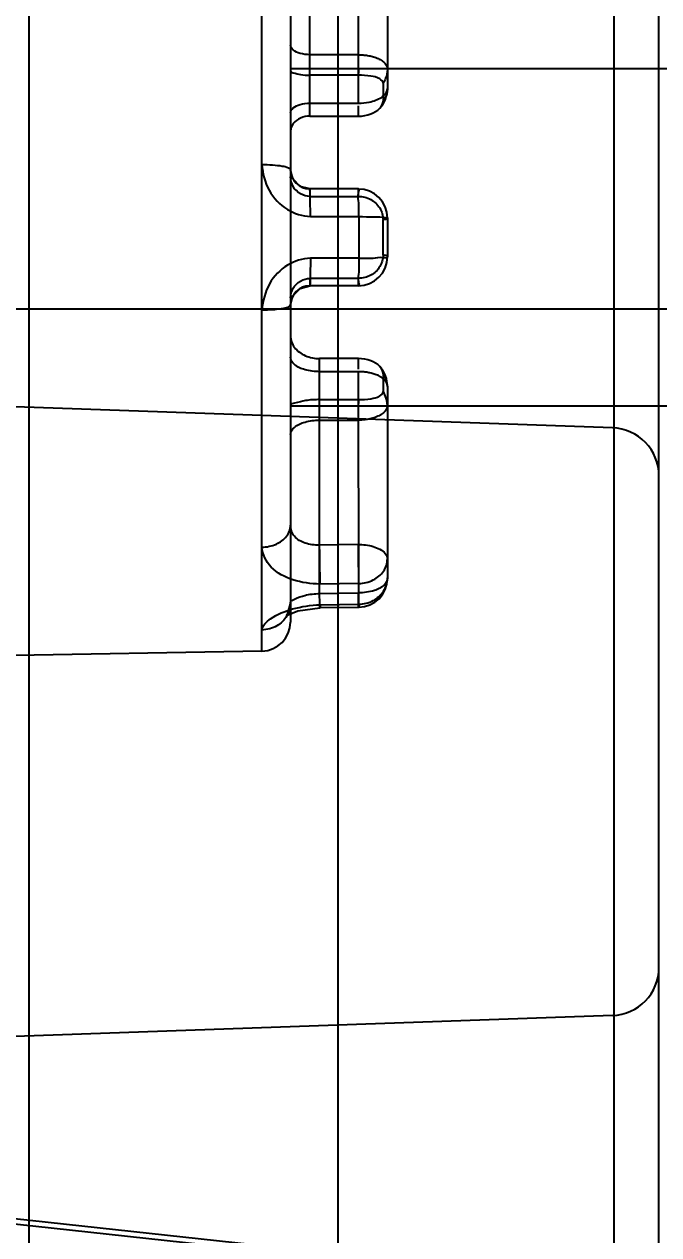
# Model space of a CAD drawing. Header units: millimetres. Extents: x 3054 to 4939, y -1170 to 130.
# Drawn here: x 4735.84 to 4742.42, y -170.2 to -157.63 of the extents above; entities that cross this region are included whole.
import ezdxf

# ---------------------------------------------------------------- set-up
doc = ezdxf.new("R2010")
doc.units = ezdxf.units.MM
doc.header["$LTSCALE"] = 16.335
doc.header["$PDMODE"] = 3
doc.header["$PDSIZE"] = 0.3125
doc.layers.get('0').update_dxf_attribs({"linetype": 'CONTINUOUS'})
doc.layers.get('Defpoints').update_dxf_attribs({"linetype": 'CONTINUOUS'})
doc.styles.get("Standard").update_dxf_attribs({"font": 'txt', "width": 0.8})
doc.dimstyles.get("Standard").update_dxf_attribs({"dimtxt": 0.15625, "dimasz": 0.1875, "dimexe": 0.125, "dimexo": 0.0625, "dimtad": 0, "dimtih": 1, "dimtoh": 1, "dimdsep": 46, "dimtxsty": 'Standard', "dimcen": 0.09, "dimadec": 0, "dimazin": 0, "dimtp": 0.01, "dimtm": 0.01, "dimtfac": 1, "dimtofl": 0, "dimtmove": 0, "dimatfit": 3, "dimfxl": 0, "dimtolj": 1, "dimarcsym": 0})

# ---------------------------------------------------------------- blocks, each defined once
blk = doc.blocks.new('*D158')
at = {"color": 4, "lineweight": -2}
for p, q in [((4723.177, -202.237), (4723.177, -27.593)), ((4731.177, -27.593), (4748.892, -27.593)), ((4793.176, -27.593), (4772.359, -27.593)), ((4801.176, -192.521), (4801.176, -27.593))]:
    blk.add_line(p, q, dxfattribs=at)
at = {"color": 4}
for points in [[(4731.177, -26.259), (4731.177, -28.926), (4723.177, -27.593)], [(4793.176, -26.259), (4793.176, -28.926), (4801.176, -27.593)]]:
    blk.add_solid(points, dxfattribs=at)
at = {"layer": 'Defpoints', "color": 0}
for p in [(4723.177, -27.593), (4801.176, -192.521), (4723.177, -202.237)]:
    blk.add_point(p, dxfattribs=at)
at = {"color": 6, "insert": (4760.626, -27.593), "char_height": 8, "attachment_point": 5}
blk.add_mtext('\\A1;78.00', dxfattribs=at)

msp = doc.modelspace()

# ---------------------------------------------------------------- linework, layer by layer
at = {"color": 6, "linetype": 'Continuous'}
for p, q in [((4741.957, -141.183), (4741.957, -258.911)), ((4742.421, -141.685), (4742.421, -258.408)), ((4739.093, -142.366), (4739.093, -257.727)), ((4735.889, -145.777), (4735.889, -254.317)), ((4738.306, -164.14), (4738.306, -155.554)), ((4738.602, -155.855), (4738.602, -163.838)), ((4739.306, -158.454), (4739.311, -156.041)), ((4738.803, -158.589), (4738.803, -156.151)), ((4739.607, -156.309), (4739.607, -158.303)), ((4739.306, -157.951), (4738.803, -157.951)), ((4801.176, -158.097), (4738.602, -158.097)), ((4738.803, -158.164), (4738.803, -158.123)), ((4739.306, -158.102), (4739.306, -158.143)), ((4739.306, -158.164), (4738.803, -158.164)), ((4739.562, -158.248), (4739.562, -158.432)), ((4738.803, -158.454), (4739.306, -158.454)), ((4739.306, -158.589), (4739.306, -158.48)), ((4738.803, -158.589), (4739.306, -158.589)), ((4738.803, -159.344), (4738.803, -159.421)), ((4739.306, -159.344), (4738.803, -159.344)), ((4739.306, -159.421), (4739.306, -159.346)), ((4738.803, -159.421), (4739.306, -159.421)), ((4738.808, -159.631), (4739.311, -159.631)), ((4739.311, -159.631), (4739.311, -160.063)), ((4739.607, -159.646), (4739.607, -160.048)), ((4739.562, -160.031), (4739.562, -159.663)), ((4739.311, -160.063), (4738.808, -160.063)), ((4738.803, -160.272), (4738.803, -160.349)), ((4739.306, -160.272), (4738.803, -160.272)), ((4739.306, -160.348), (4739.306, -160.272)), ((4739.306, -160.349), (4738.803, -160.349)), ((4801.176, -160.592), (4734.401, -160.592)), ((4738.904, -163.541), (4738.904, -161.104)), ((4739.306, -161.104), (4738.904, -161.104)), ((4739.306, -161.213), (4739.306, -161.104)), ((4741.941, -161.822), (4723.637, -161.183)), ((4739.306, -161.24), (4738.904, -161.24)), ((4739.311, -163.653), (4739.306, -161.24)), ((4739.562, -161.262), (4739.562, -161.446)), ((4739.607, -161.391), (4739.607, -163.384)), ((4738.904, -161.53), (4739.306, -161.53)), ((4739.306, -161.53), (4739.306, -161.571)), ((4801.176, -161.597), (4738.602, -161.597)), ((4738.904, -161.592), (4738.904, -161.55)), ((4738.904, -161.743), (4739.306, -161.743)), ((4739.306, -163.033), (4738.904, -163.039)), ((4738.904, -163.541), (4739.306, -163.535)), ((4739.311, -163.437), (4738.909, -163.443)), ((4738.909, -163.659), (4739.311, -163.653)), ((4739.31, -163.686), (4738.908, -163.692)), ((4738.306, -164.14), (4725.828, -164.358)), ((4741.941, -167.921), (4734.589, -168.178)), ((4741.844, -170.692), (4734.401, -169.886)), ((4741.956, -170.76), (4734.401, -169.942))]:
    msp.add_line(p, q, dxfattribs=at)
for points in [[(4738.803, -159.344), (4738.703, -159.318), (4738.627, -159.24), (4738.602, -159.144)], [(4738.602, -160.548), (4738.627, -160.453), (4738.703, -160.376), (4738.803, -160.349)], [(4738.602, -163.635), (4738.566, -163.758), (4738.56, -163.77), (4738.679, -163.723), (4738.908, -163.692)]]:
    msp.add_lwpolyline(points, dxfattribs=at)
for centre, radius, start, end in [((4739.305, -158.303), 0.302, 317.9783, 359.9671), ((4738.803, -159.143), 0.201, 180, 270), ((4739.306, -159.646), 0.301, 0.0001, 90), ((4739.306, -160.048), 0.301, 270, 0), ((4738.803, -160.55), 0.201, 90, 179.9994), ((4739.305, -161.391), 0.302, 359.3627, 42.0259), ((4741.924, -162.322), 0.5, 0, 88), ((4739.306, -163.384), 0.301, 270.8672, 359.9565), ((4738.301, -163.838), 0.301, 271.0003, 0), ((4741.924, -167.421), 0.5, 272, 0)]:
    msp.add_arc(centre, radius, start, end, dxfattribs=at)
for points, knots in [([(4738.803, -157.951), (4738.769, -157.951), (4738.708, -157.943), (4738.632, -157.913), (4738.602, -157.87), (4738.602, -157.851)], [0, 0, 0, 0, 0.421326, 0.76311, 1, 1, 1, 1]), ([(4739.306, -157.951), (4739.319, -157.951), (4739.347, -157.952), (4739.392, -157.957), (4739.44, -157.966), (4739.488, -157.98), (4739.532, -158), (4739.57, -158.026), (4739.599, -158.06), (4739.607, -158.088), (4739.607, -158.102)], [0, 0, 0, 0, 0.113549, 0.229402, 0.371113, 0.510504, 0.641438, 0.768175, 0.887761, 1, 1, 1, 1]), ([(4738.602, -158.118), (4738.602, -158.13), (4738.651, -158.144), (4738.708, -158.16), (4738.771, -158.164), (4738.803, -158.164)], [0, 0, 0, 0, 0.16272, 0.533673, 1, 1, 1, 1]), ([(4739.607, -158.102), (4739.607, -158.118), (4739.604, -158.15), (4739.589, -158.2), (4739.572, -158.231), (4739.562, -158.248)], [0, 0, 0, 0, 0.3105, 0.622812, 1, 1, 1, 1]), ([(4739.562, -158.248), (4739.562, -158.229), (4739.516, -158.186), (4739.425, -158.171), (4739.349, -158.164), (4739.306, -158.164)], [0, 0, 0, 0, 0.201756, 0.541185, 1, 1, 1, 1]), ([(4739.306, -158.454), (4739.343, -158.454), (4739.404, -158.448), (4739.485, -158.426), (4739.545, -158.398), (4739.592, -158.358), (4739.607, -158.321), (4739.607, -158.303)], [0, 0, 0, 0, 0.309849, 0.503115, 0.688192, 0.853785, 1, 1, 1, 1]), ([(4739.607, -158.303), (4739.607, -158.317), (4739.604, -158.346), (4739.589, -158.39), (4739.572, -158.418), (4739.562, -158.432)], [0, 0, 0, 0, 0.306239, 0.617236, 1, 1, 1, 1]), ([(4738.602, -158.554), (4738.602, -158.535), (4738.632, -158.492), (4738.708, -158.462), (4738.769, -158.454), (4738.803, -158.454)], [0, 0, 0, 0, 0.23689, 0.578674, 1, 1, 1, 1]), ([(4739.306, -158.589), (4739.35, -158.589), (4739.431, -158.575), (4739.527, -158.521), (4739.562, -158.459), (4739.562, -158.432)], [0, 0, 0, 0, 0.406606, 0.74397, 1, 1, 1, 1]), ([(4738.803, -158.589), (4738.77, -158.589), (4738.705, -158.602), (4738.625, -158.657), (4738.602, -158.718), (4738.602, -158.746)], [0, 0, 0, 0, 0.356214, 0.695477, 1, 1, 1, 1]), ([(4738.306, -159.09), (4738.311, -159.182), (4738.359, -159.368), (4738.55, -159.572), (4738.725, -159.627), (4738.808, -159.63)], [0, 0, 0, 0, 0.34594, 0.687625, 1, 1, 1, 1]), ([(4738.306, -159.09), (4738.343, -159.09), (4738.412, -159.093), (4738.507, -159.103), (4738.565, -159.116), (4738.602, -159.133), (4738.602, -159.143)], [0, 0, 0, 0, 0.359269, 0.686319, 0.904082, 1, 1, 1, 1]), ([(4738.803, -159.421), (4738.769, -159.421), (4738.699, -159.401), (4738.623, -159.325), (4738.602, -159.254), (4738.602, -159.219)], [0, 0, 0, 0, 0.324377, 0.667333, 1, 1, 1, 1]), ([(4738.808, -159.631), (4738.808, -159.595), (4738.808, -159.542), (4738.807, -159.474), (4738.807, -159.43), (4738.806, -159.395), (4738.806, -159.367), (4738.803, -159.355), (4738.805, -159.344), (4738.803, -159.344)], [0, 0, 0, 0, 0.376043, 0.554846, 0.711658, 0.836449, 0.926592, 0.981324, 1, 1, 1, 1]), ([(4739.311, -159.631), (4739.311, -159.584), (4739.318, -159.493), (4739.295, -159.423), (4739.319, -159.344), (4739.306, -159.344)], [0, 0, 0, 0, 0.492922, 0.860108, 1, 1, 1, 1]), ([(4739.306, -159.421), (4739.35, -159.421), (4739.439, -159.443), (4739.537, -159.535), (4739.562, -159.621), (4739.562, -159.663)], [0, 0, 0, 0, 0.346005, 0.673856, 1, 1, 1, 1]), ([(4739.311, -159.631), (4739.361, -159.631), (4739.465, -159.635), (4739.511, -159.629), (4739.62, -159.646), (4739.607, -159.646)], [0, 0, 0, 0, 0.50152, 0.866424, 1, 1, 1, 1]), ([(4738.808, -160.063), (4738.726, -160.067), (4738.554, -160.12), (4738.362, -160.32), (4738.314, -160.505), (4738.306, -160.598)], [0, 0, 0, 0, 0.309469, 0.64605, 1, 1, 1, 1]), ([(4738.808, -160.063), (4738.808, -160.099), (4738.808, -160.152), (4738.807, -160.22), (4738.807, -160.264), (4738.806, -160.299), (4738.806, -160.326), (4738.803, -160.338), (4738.805, -160.349), (4738.803, -160.349)], [0, 0, 0, 0, 0.37594, 0.554723, 0.711537, 0.836353, 0.926533, 0.981301, 1, 1, 1, 1]), ([(4739.311, -160.063), (4739.311, -160.111), (4739.318, -160.203), (4739.295, -160.273), (4739.318, -160.349), (4739.306, -160.349)], [0, 0, 0, 0, 0.503839, 0.867577, 1, 1, 1, 1]), ([(4739.562, -160.031), (4739.562, -160.072), (4739.538, -160.158), (4739.44, -160.25), (4739.35, -160.272), (4739.306, -160.272)], [0, 0, 0, 0, 0.320679, 0.652106, 1, 1, 1, 1]), ([(4739.311, -160.063), (4739.36, -160.063), (4739.455, -160.068), (4739.529, -160.047), (4739.607, -160.061), (4739.607, -160.048)], [0, 0, 0, 0, 0.499918, 0.864579, 1, 1, 1, 1]), ([(4738.602, -160.475), (4738.602, -160.44), (4738.623, -160.369), (4738.699, -160.293), (4738.769, -160.272), (4738.803, -160.272)], [0, 0, 0, 0, 0.331864, 0.674927, 1, 1, 1, 1]), ([(4738.306, -160.598), (4738.356, -160.598), (4738.447, -160.595), (4738.532, -160.581), (4738.602, -160.564), (4738.602, -160.548)], [0, 0, 0, 0, 0.491114, 0.842323, 1, 1, 1, 1]), ([(4738.602, -160.867), (4738.602, -160.909), (4738.635, -161.001), (4738.755, -161.085), (4738.854, -161.104), (4738.904, -161.104)], [0, 0, 0, 0, 0.303951, 0.642205, 1, 1, 1, 1]), ([(4738.904, -161.24), (4738.853, -161.24), (4738.761, -161.228), (4738.647, -161.183), (4738.602, -161.118), (4738.602, -161.089)], [0, 0, 0, 0, 0.421326, 0.76311, 1, 1, 1, 1]), ([(4739.562, -161.262), (4739.562, -161.234), (4739.527, -161.172), (4739.431, -161.118), (4739.35, -161.104), (4739.306, -161.104)], [0, 0, 0, 0, 0.255903, 0.593152, 1, 1, 1, 1]), ([(4739.607, -161.391), (4739.607, -161.37), (4739.591, -161.336), (4739.553, -161.303), (4739.514, -161.28), (4739.471, -161.264), (4739.427, -161.252), (4739.385, -161.245), (4739.345, -161.241), (4739.319, -161.24), (4739.306, -161.24)], [0, 0, 0, 0, 0.167647, 0.286385, 0.41224, 0.54063, 0.666023, 0.788822, 0.887909, 1, 1, 1, 1]), ([(4739.607, -161.391), (4739.607, -161.377), (4739.604, -161.348), (4739.589, -161.304), (4739.572, -161.276), (4739.562, -161.262)], [0, 0, 0, 0, 0.306236, 0.617232, 1, 1, 1, 1]), ([(4738.904, -161.53), (4738.855, -161.53), (4738.76, -161.534), (4738.679, -161.562), (4738.602, -161.573), (4738.602, -161.588)], [0, 0, 0, 0, 0.475255, 0.84938, 1, 1, 1, 1]), ([(4739.306, -161.53), (4739.349, -161.53), (4739.425, -161.523), (4739.516, -161.507), (4739.562, -161.465), (4739.562, -161.446)], [0, 0, 0, 0, 0.458549, 0.798136, 1, 1, 1, 1]), ([(4739.607, -161.592), (4739.607, -161.579), (4739.605, -161.553), (4739.593, -161.503), (4739.576, -161.467), (4739.562, -161.446)], [0, 0, 0, 0, 0.248248, 0.497307, 1, 1, 1, 1]), ([(4739.607, -161.592), (4739.607, -161.608), (4739.596, -161.641), (4739.557, -161.678), (4739.509, -161.705), (4739.454, -161.724), (4739.4, -161.736), (4739.351, -161.741), (4739.32, -161.743), (4739.306, -161.743)], [0, 0, 0, 0, 0.130575, 0.272866, 0.428587, 0.59032, 0.746764, 0.881343, 1, 1, 1, 1]), ([(4738.602, -161.893), (4738.602, -161.865), (4738.647, -161.799), (4738.761, -161.755), (4738.853, -161.743), (4738.904, -161.743)], [0, 0, 0, 0, 0.23689, 0.578674, 1, 1, 1, 1]), ([(4738.306, -163.061), (4738.357, -163.06), (4738.453, -163.04), (4738.568, -162.959), (4738.602, -162.873), (4738.602, -162.833)], [0, 0, 0, 0, 0.376044, 0.702705, 1, 1, 1, 1]), ([(4738.904, -163.039), (4738.853, -163.041), (4738.758, -163.029), (4738.634, -162.961), (4738.603, -162.874), (4738.602, -162.833)], [0, 0, 0, 0, 0.375635, 0.69967, 1, 1, 1, 1]), ([(4739.306, -163.033), (4739.331, -163.033), (4739.382, -163.036), (4739.459, -163.051), (4739.529, -163.079), (4739.587, -163.12), (4739.607, -163.163), (4739.607, -163.183)], [0, 0, 0, 0, 0.207131, 0.425176, 0.639501, 0.832824, 1, 1, 1, 1]), ([(4739.311, -163.437), (4739.311, -163.399), (4739.31, -163.313), (4739.308, -163.179), (4739.307, -163.081), (4739.306, -163.033)], [0, 0, 0, 0, 0.275665, 0.639615, 1, 1, 1, 1]), ([(4738.909, -163.443), (4738.814, -163.442), (4738.631, -163.417), (4738.392, -163.297), (4738.31, -163.136), (4738.306, -163.061)], [0, 0, 0, 0, 0.367756, 0.706773, 1, 1, 1, 1]), ([(4738.909, -163.443), (4738.909, -163.382), (4738.907, -163.247), (4738.905, -163.112), (4738.904, -163.039)], [0, 0, 0, 0, 0.453625, 1, 1, 1, 1]), ([(4739.311, -163.437), (4739.362, -163.436), (4739.461, -163.413), (4739.576, -163.32), (4739.607, -163.227), (4739.607, -163.183)], [0, 0, 0, 0, 0.358068, 0.691859, 1, 1, 1, 1]), ([(4739.607, -163.384), (4739.607, -163.409), (4739.571, -163.471), (4739.458, -163.522), (4739.362, -163.535), (4739.306, -163.535)], [0, 0, 0, 0, 0.205748, 0.534304, 1, 1, 1, 1]), ([(4739.311, -163.653), (4739.362, -163.652), (4739.463, -163.627), (4739.579, -163.526), (4739.608, -163.427), (4739.607, -163.38)], [0, 0, 0, 0, 0.347566, 0.678715, 1, 1, 1, 1]), ([(4739.311, -163.653), (4739.311, -163.664), (4739.31, -163.708), (4739.307, -163.6), (4739.306, -163.572), (4739.306, -163.535)], [0, 0, 0, 0, 0.179829, 0.401705, 1, 1, 1, 1]), ([(4738.602, -163.634), (4738.602, -163.682), (4738.575, -163.781), (4738.464, -163.891), (4738.36, -163.919), (4738.306, -163.92)], [0, 0, 0, 0, 0.319074, 0.643465, 1, 1, 1, 1]), ([(4738.306, -163.92), (4738.311, -163.872), (4738.424, -163.77), (4738.631, -163.69), (4738.813, -163.662), (4738.909, -163.659)], [0, 0, 0, 0, 0.212903, 0.57915, 1, 1, 1, 1]), ([(4738.602, -163.634), (4738.603, -163.617), (4738.669, -163.588), (4738.758, -163.554), (4738.853, -163.543), (4738.904, -163.541)], [0, 0, 0, 0, 0.163399, 0.523387, 1, 1, 1, 1]), ([(4738.909, -163.659), (4738.909, -163.665), (4738.909, -163.677), (4738.909, -163.684), (4738.908, -163.692), (4738.908, -163.689), (4738.908, -163.686), (4738.907, -163.674), (4738.906, -163.654), (4738.905, -163.607), (4738.904, -163.569), (4738.904, -163.541)], [0, 0, 0, 0, 0.10841, 0.167889, 0.177222, 0.182957, 0.204196, 0.241896, 0.366383, 0.544607, 1, 1, 1, 1])]:
    msp.add_open_spline(points, degree=3, knots=knots, dxfattribs=at)
for points in [[(4739.607, -159.646), (4739.607, -159.662), (4739.577, -159.66), (4739.562, -159.663)], [(4739.607, -160.048), (4739.607, -160.032), (4739.577, -160.034), (4739.562, -160.031)]]:
    msp.add_open_spline(points, degree=3, dxfattribs=at)

# ---------------------------------------------------------------- dimensions: what is measured, and where the dimension line sits
dim = msp.add_linear_dim(base=(4723.177, -27.593), p1=(4801.176, -192.521), p2=(4723.177, -202.237), dimstyle='Standard', override={"dimtxt": 8, "dimasz": 8, "dimexe": 0, "dimexo": 0, "dimgap": 0, "dimtih": 0, "dimtoh": 0, "dimzin": 0, "dimcen": 0, "dimclrd": 4, "dimclre": 4, "dimclrt": 6, "dimadec": 2, "dimtp": 0, "dimtm": 0, "dimtzin": 0})
dim.commit()
dim.dimension.update_dxf_attribs({"geometry": '*D158', "text_midpoint": (4760.626, -27.593), "dimtype": 160})

doc.saveas('drawing.dxf')
